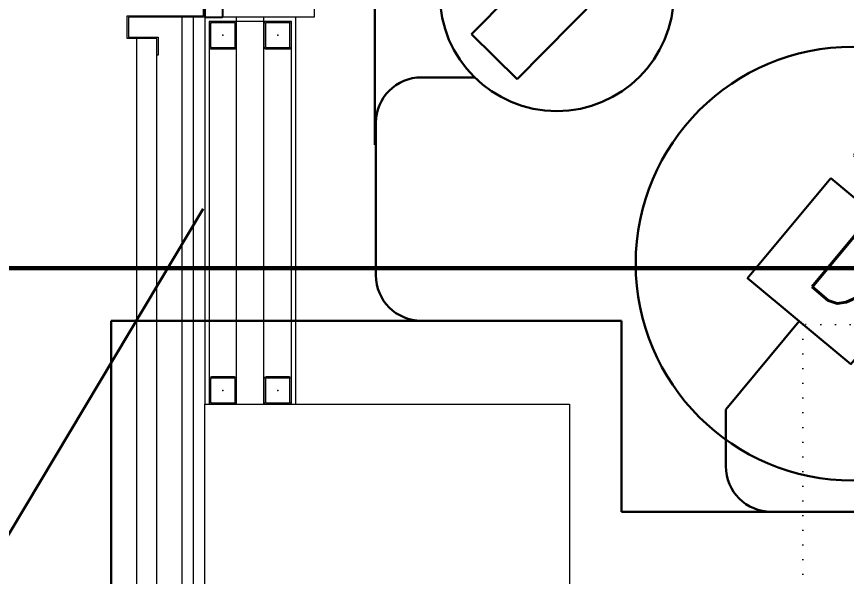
# Model space of a CAD drawing. Extents: x -1073 to 35213, y -1180 to 6950.
# Drawn here: x 359.6 to 541.6, y 354.7 to 477.6 of the extents above; entities that cross this region are included whole.
import ezdxf

# ---------------------------------------------------------------- set-up
doc = ezdxf.new("R2010")
doc.units = 0
doc.header["$LTSCALE"] = 25
for name, pattern in [('DOT2', [0.125, 0, -0.125]), ('HIDDEN', [0.375, 0.25, -0.125]), ('HIDDEN2', [4.7625, 3.175, -1.5875])]:
    doc.linetypes.add(name, pattern=pattern)
doc.layers.get('0').update_dxf_attribs({"color": 9, "lineweight": 9})
for name, color, linetype, lineweight in [('01', 9, 'Continuous', 9), ('06D', 9, 'Continuous', 9), ('10', 9, 'Continuous', 9), ('10A', 9, 'Continuous', 9), ('11', 9, 'Continuous', 9), ('20', 9, 'DOT2', 9), ('21', 9, 'Continuous', 9), ('33', 9, 'BATTING', 9), ('DATA TAVAN', 160, 'Continuous', 30), ('E-DAHİLİ DOME KAMERA', 7, 'Continuous', 30), ('E-DAHİLİ KAMERA', 7, 'Continuous', 30), ('E-DATA LCD EKRAN', 7, 'Continuous', 30), ('E-DATA PRİZİ (RJ45)', 7, 'Continuous', 30), ('E-HARİCİ KAMERA', 7, 'Continuous', 30), ('E-YAZI', 7, 'Continuous', 30)]:
    doc.layers.add(name, color=color, linetype=linetype, lineweight=lineweight)
doc.styles.add('E-YAZI', font='txttw.shx')
doc.linetypes.add('BATTING', pattern='A,0.0001,-0.1,[134,ltypeshp.shx,S=0.1,R=0,X=-0.1,Y=0],-0.2,[134,ltypeshp.shx,S=0.1,R=180,X=0.1,Y=0],-0.1', length=0.4001)

# ---------------------------------------------------------------- blocks, each defined once
blk = doc.blocks.new('p-kolon-80x80-vw')
at = {"layer": '01'}
blk.add_lwpolyline([(-40, -40), (-40, 40), (40, 40), (40, -40)], close=True, dxfattribs=at)
blk = doc.blocks.new('p-seksiyonel-5851')
at = {"layer": '20'}
blk.add_lwpolyline([(-116.7, -1.22), (-116.7, -67.69), (299.99, -67.69), (299.99, -1.22)], dxfattribs=at)
blk = doc.blocks.new('prf-60x60')
for points in [[(-2.5, -6), (2.5, -6, 0.414214), (3, -5.5), (3, -0.5, 0.414214), (2.5, 0), (-2.5, 0, 0.414214), (-3, -0.5), (-3, -5.5, 0.414214)], [(-2.5, -5.7), (2.5, -5.7, 0.414214), (2.7, -5.5), (2.7, -0.5, 0.414214), (2.5, -0.3), (-2.5, -0.3, 0.414214), (-2.7, -0.5), (-2.7, -5.5, 0.414214)]]:
    blk.add_lwpolyline(points, format="xyb", close=True)
at = {"color": 252}
blk.add_point((0, -3), dxfattribs=at)
blk = doc.blocks.new('ciftkanatdograma_pr2')
at = {"layer": '10', "lineweight": 25, "ltscale": 0.5}
blk.add_lwpolyline([(-150, -3.8, 0.414214), (-149.8, -4), (-146.2, -4, 0.414214), (-146, -3.8), (-146, -0.2, 0.414214), (-146.2, 0), (-149.8, 0, 0.414214), (-150, -0.2)], format="xyb", close=True, dxfattribs=at)
blk = doc.blocks.new('E-DATA LCD EKRAN')
at = {"layer": 'E-DATA PRİZİ (RJ45)', "color": 1}
blk.add_line((0, 0), (0, 41.99), dxfattribs=at)
blk.add_lwpolyline([(-24.58, 89.56), (24.58, 89.56), (24.58, 41.99), (-24.58, 41.99)], close=True, dxfattribs=at)
blk.add_circle((1.61, 70.65), 79.36, dxfattribs=at)
at = {"layer": 'E-DATA PRİZİ (RJ45)', "color": 1, "style": 'E-YAZI'}
blk.add_text('D', height=25.6, dxfattribs=at).set_placement((-8.79, 54.59))
at = {"layer": 'E-YAZI', "color": 1, "style": 'E-YAZI', "width": 0.7}
blk.add_text('LCD', height=30, dxfattribs=at).set_placement((-26.97, 101.57))
blk = doc.blocks.new('100_DAHİLİ DOME KAMERA')
at = {"layer": 'E-DAHİLİ DOME KAMERA', "color": 4}
for p, q in [((-1.936, 0.715), (-1.936, -0.689)), ((0.82, 0.715), (-1.936, 0.715)), ((-1.936, -0.689), (0.82, -0.689))]:
    blk.add_line(p, q, dxfattribs=at)
at = {"layer": 'E-DAHİLİ DOME KAMERA', "color": 4, "linetype": 'Continuous'}
blk.add_circle((0, 0), 2.566, dxfattribs=at)
blk = doc.blocks.new('100_HARİCİ KAMERA')
at = {"layer": 'E-DAHİLİ KAMERA', "color": 4}
for q in [(18.805, 6.264), (18.805, -6.264)]:
    blk.add_line((7.955, 0), q, dxfattribs=at)
at = {"layer": 'E-HARİCİ KAMERA', "color": 4}
for points in [[(0, -1.897), (7.955, -1.897), (7.955, 1.897), (0, 1.897)], [(5.106, -1.097), (5.106, 1.097), (0.8, 1.097), (0.8, -1.097)]]:
    blk.add_lwpolyline(points, close=True, dxfattribs=at)
blk.add_lwpolyline([(5.106, 0.439), (7.155, 1.024), (7.155, -1.024), (5.106, -0.439)], dxfattribs=at)

msp = doc.modelspace()

# ---------------------------------------------------------------- linework, layer by layer
at = {"layer": '06D'}
for points in [[(420.84, 627.5), (424.84, 627.5), (424.84, 477.5), (420.84, 477.5)], [(395.84, 477.5), (395.84, 307.5), (540.24, 307.5)], [(407.84, 392.5), (407.84, 477.5)], [(413.84, 392.5), (413.84, 477.5)]]:
    msp.add_lwpolyline(points, dxfattribs=at)
at = {"layer": '10A'}
for points in [[(390.64, 469.1), (390.34, 469.1), (390.34, 472.8), (383.84, 472.8), (383.84, 477.8), (400.54, 477.8), (400.54, 480.34), (400.84, 480.34), (400.84, 477.5), (384.14, 477.5), (384.14, 473.1), (390.64, 473.1), (390.64, 469.1)], [(385.84, 472.8), (385.84, 305.75), (390.34, 305.75), (390.34, 472.8)]]:
    msp.add_lwpolyline(points, dxfattribs=at)
at = {"layer": '11'}
for points in [[(420.84, 392.5), (420.84, 477.5), (400.84, 477.5), (400.84, 392.5)], [(419.84, 392.5), (419.84, 476.5), (401.84, 476.5), (401.84, 392.5)]]:
    msp.add_lwpolyline(points, dxfattribs=at)
at = {"layer": '21', "linetype": 'HIDDEN2', "ltscale": 0.1, "const_width": 1}
msp.add_lwpolyline([(348.34, 213.36), (1083.89, 213.36), (1083.89, 422.38), (348.34, 422.38)], close=True, dxfattribs=at)
at = {"layer": '33', "ltscale": 0.2}
msp.add_lwpolyline([(398.34, 477.5), (398.34, 310), (537.84, 310), (537.84, 334.2)], dxfattribs=at)
at = {"layer": 'DATA TAVAN'}
for p, q in [((438.18, 449.45), (438.18, 696.25)), ((460.03, 464.25), (448.38, 464.25)), ((438.38, 454.25), (438.38, 420.82)), ((380.34, 410.82), (492.27, 410.82)), ((380.34, 248.81), (380.34, 410.82)), ((492.27, 410.82), (492.27, 368.87)), ((515.14, 391.37), (515.14, 378.87)), ((492.27, 368.87), (605.31, 368.87))]:
    msp.add_line(p, q, dxfattribs=at)
for centre, start, end in [((448.38, 454.25), 90, 180), ((448.38, 420.82), 180, 270), ((525.14, 378.87), 180, 270)]:
    msp.add_arc(centre, 10, start, end, dxfattribs=at)

# ---------------------------------------------------------------- block references
at = {"rotation": 180}
msp.add_blockref('p-seksiyonel-5851', (832.05, 342.31), dxfattribs=at)
msp.add_blockref('p-kolon-80x80-vw', (440.84, 352.5))
at = {"layer": '10', "linetype": 'HIDDEN', "rotation": 90}
msp.add_blockref('ciftkanatdograma_pr2', (400.84, 627.5), dxfattribs=at)
at = {"layer": '10', "rotation": 270}
for p in [(407.84, 473.5), (419.84, 473.5), (407.84, 395.5), (419.84, 395.5)]:
    msp.add_blockref('prf-60x60', p, dxfattribs=at)
at = {"layer": 'E-DAHİLİ DOME KAMERA', "xscale": 10, "yscale": 10, "zscale": 10, "rotation": 45.36234892846529}
msp.add_blockref('100_DAHİLİ DOME KAMERA', (478.06, 482.51), dxfattribs=at)
at = {"layer": 'E-DATA LCD EKRAN', "color": 1, "xscale": 0.6000000000000001, "yscale": 0.6000000000000001, "zscale": 0.6000000000000001, "rotation": 320.2679990675728}
msp.add_blockref('E-DATA LCD EKRAN', (515.14, 391.37), dxfattribs=at)
at = {"layer": 'E-HARİCİ KAMERA', "xscale": -7.999999999999996, "yscale": 8, "zscale": 8, "rotation": 269.1290647354497}
msp.add_blockref('100_HARİCİ KAMERA', (348.11, 285.71), dxfattribs=at)

doc.saveas('drawing.dxf')
